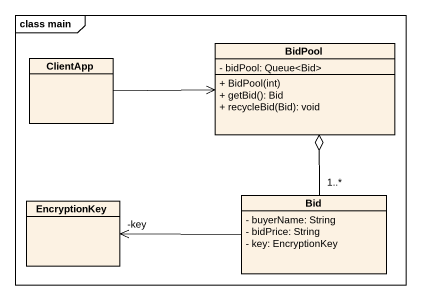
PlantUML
@startuml
mainframe class main
hide circle
hide empty members
skinparam classAttributeIconSize 0
class ClientApp
class BidPool {
  - bidPool: Queue<Bid>
  + BidPool(int)
  + getBid(): Bid
  + recycleBid(Bid): void
}
class EncryptionKey
class Bid {
  - buyerName: String
  - bidPrice: String
  - key: EncryptionKey
}
ClientApp -right-> BidPool
Bid "1..*" -up-o BidPool
Bid -left-> "-key" EncryptionKey
@enduml
